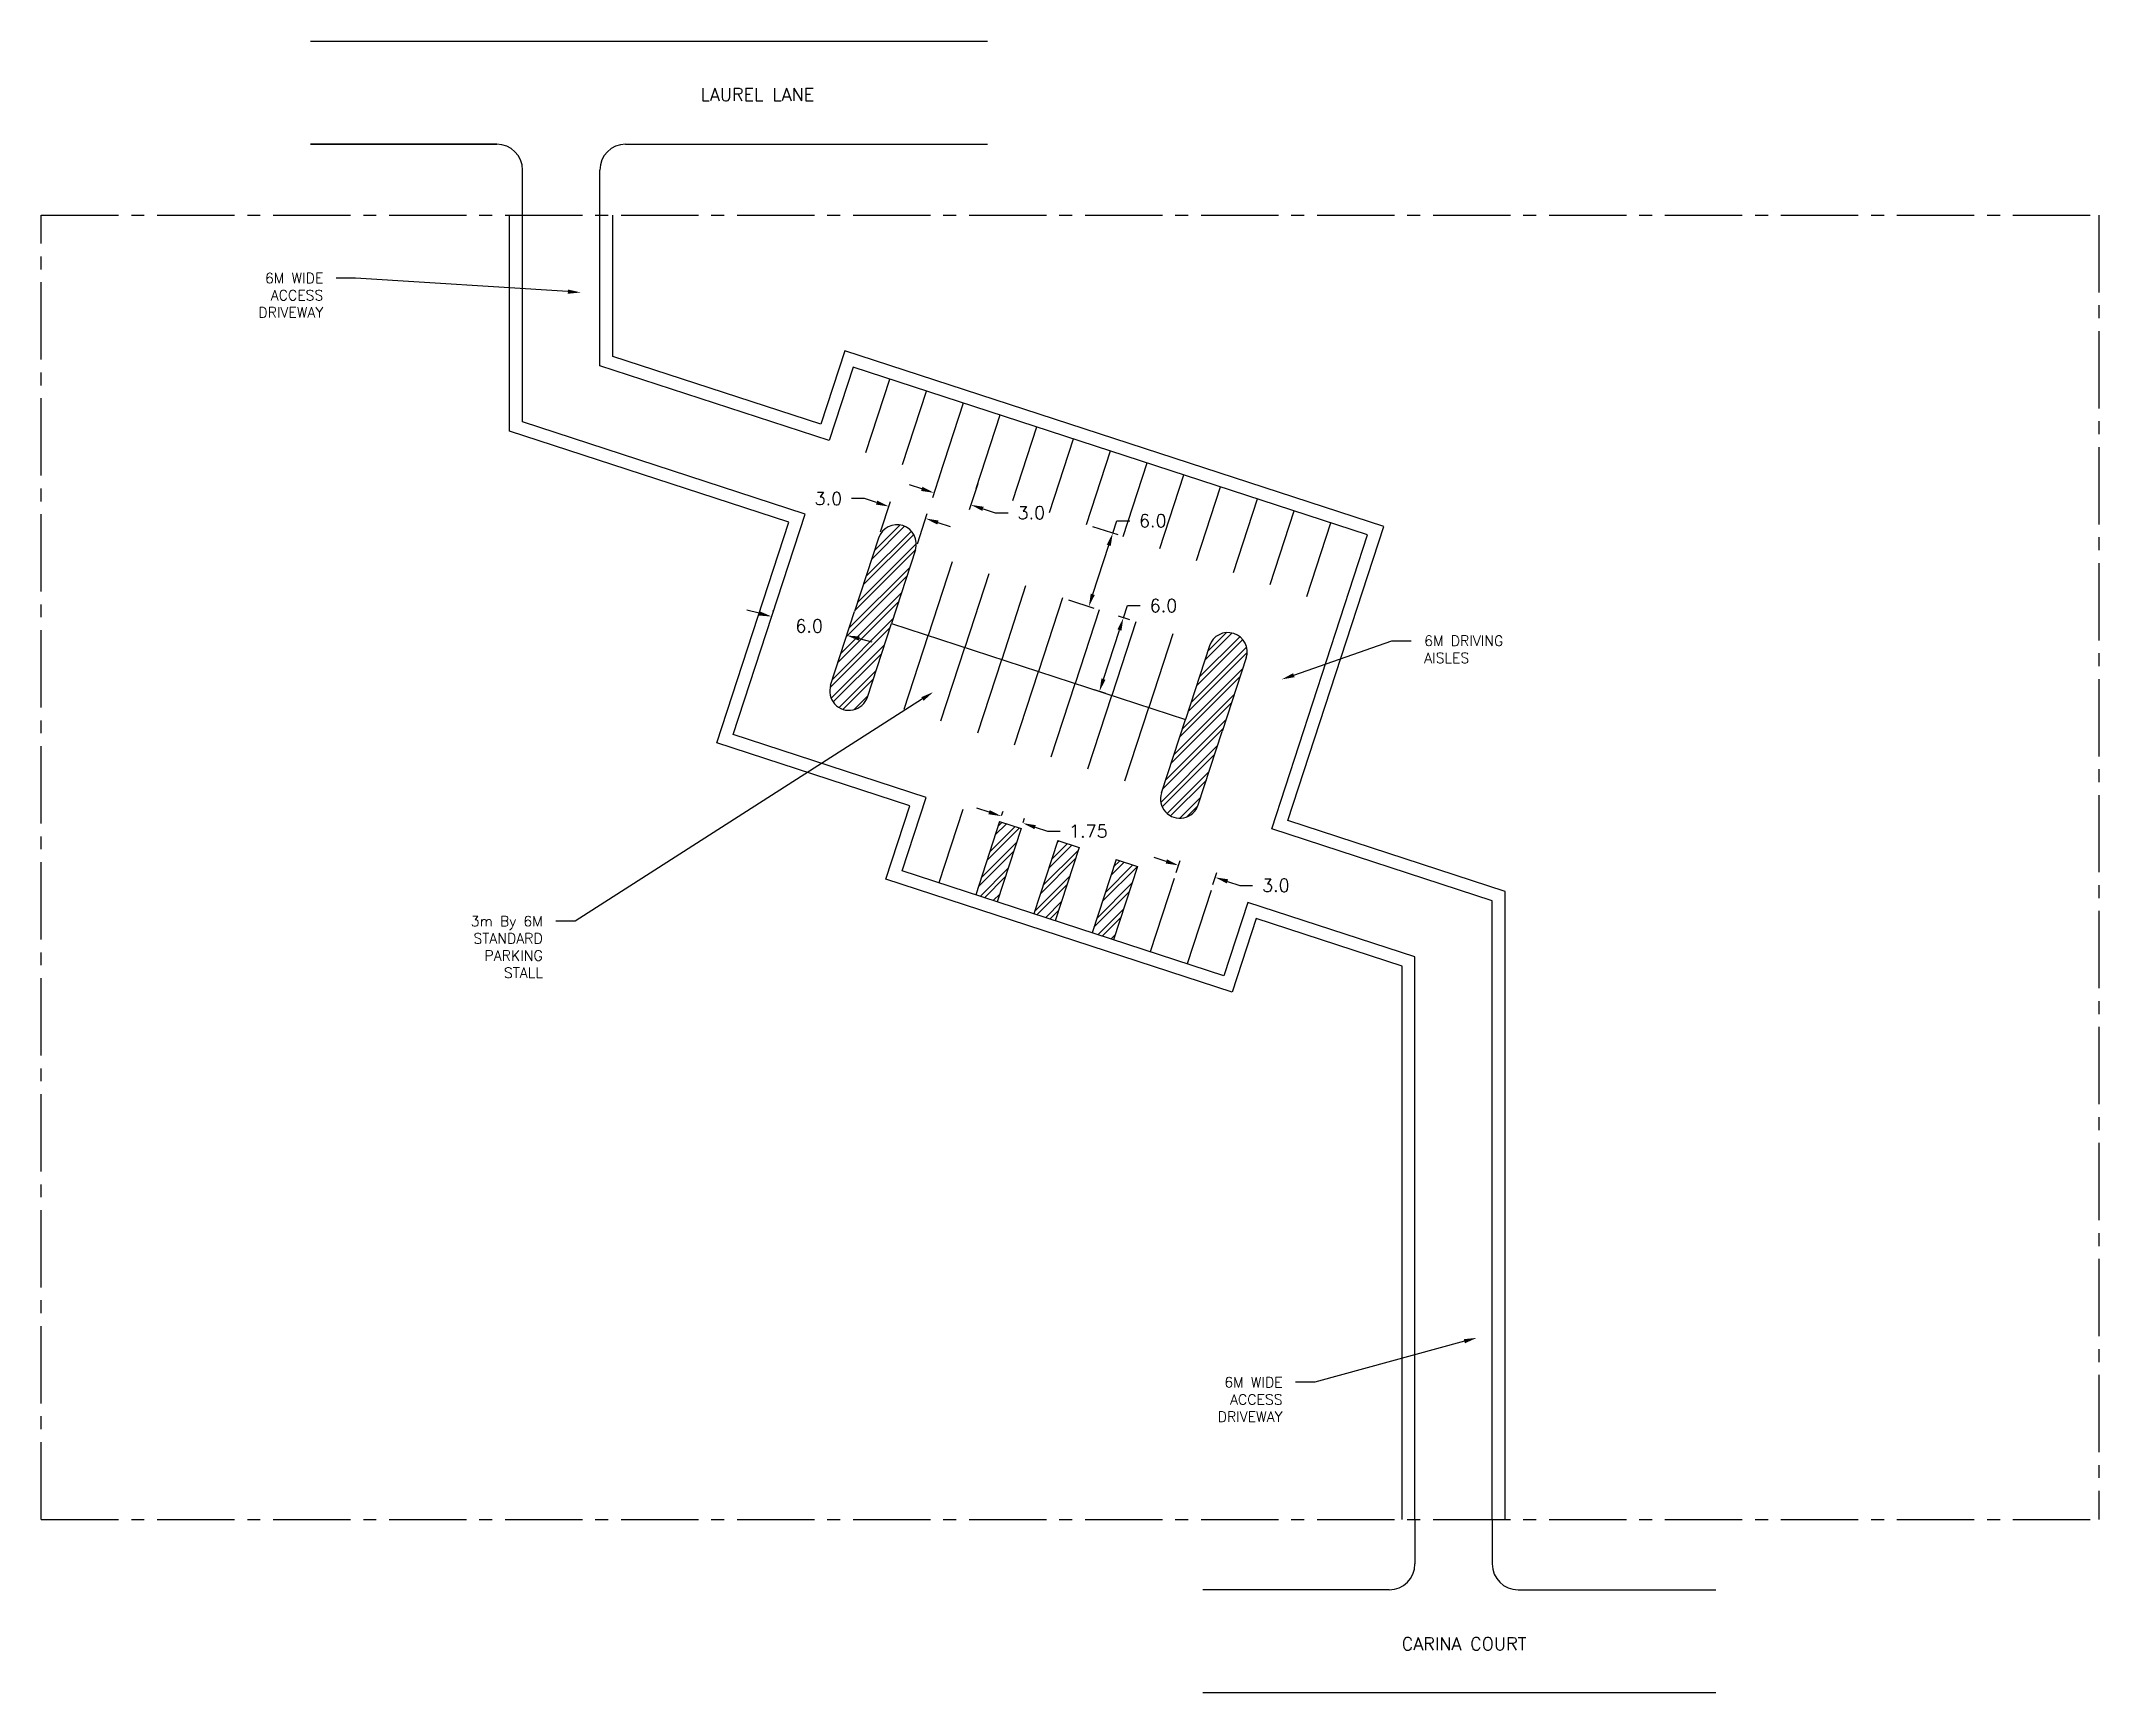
# Model space of a CAD drawing. Header units: metres. Extents: x 957 to 1116, y 987 to 1115.
import ezdxf
from ezdxf import colors
from ezdxf.entities.mleader import LeaderData, LeaderLine
from ezdxf.enums import TextEntityAlignment as Align
from ezdxf.math import Vec2, Vec3

# ---------------------------------------------------------------- set-up
doc = ezdxf.new("R2010")
doc.units = ezdxf.units.M
doc.header["$LTSCALE"] = 8
doc.linetypes.add('CENTER2', pattern=[1.125, 0.75, -0.125, 0.125, -0.125])
for name, color, linetype in [('20896188-C-ANNO-PARK', 11, 'Continuous'), ('20896188-C-EOP', 7, 'Continuous'), ('20896188-C-GRVL-SHOULDER', 6, 'Continuous'), ('20896188-C-PVMT-HATCH', 1, 'Continuous'), ('20896188-C-PVMT-PAINT', 2, 'Continuous'), ('20896188-C-ROW', 253, 'Continuous'), ('20896188-V-PRTY-BNDY', 7, 'CENTER2')]:
    doc.layers.add(name, color=color, linetype=linetype)
doc.styles.add('F2021 Final', font='simplex.shx', dxfattribs={"height": 0.8})
doc.styles.get("Standard").update_dxf_attribs({"font": 'simplex.shx'})
doc.dimstyles.new('F2021 Final', dxfattribs={"dimtxt": 1, "dimasz": 1, "dimexe": 0.4, "dimexo": 0.5, "dimgap": 0.75, "dimtad": 0, "dimtih": 1, "dimtoh": 1, "dimdec": 1, "dimzin": 0, "dimdsep": 46, "dimtxsty": 'Standard', "dimcen": 0.09, "dimaunit": 1, "dimazin": 0, "dimtfac": 1, "dimtdec": 1, "dimtofl": 0, "dimtmove": 0, "dimatfit": 3, "dimfxl": 1, "dimtolj": 1, "dimtzin": 0, "dimarcsym": 0})

# ---------------------------------------------------------------- blocks, each defined once
blk = doc.blocks.new('*D58')
at = {"layer": '20896188-C-ANNO-PARK', "color": 0, "lineweight": -2, "transparency": 16777216}
for p, q in [((1012.35, 1070.31), (1011.38, 1070.55)), ((1013.43, 1070.52), (1013.41, 1070.45)), ((1019.26, 1069.05), (1019.25, 1068.98)), ((1020.12, 1068.35), (1021.09, 1068.11))]:
    blk.add_line(p, q, dxfattribs=at)
at = {"layer": '20896188-C-ANNO-PARK', "color": 0, "transparency": 16777216}
for points in [[(1012.39, 1070.47), (1012.31, 1070.14), (1013.32, 1070.06)], [(1020.16, 1068.51), (1020.08, 1068.19), (1019.15, 1068.59)]]:
    blk.add_solid(points, dxfattribs=at)
at = {"layer": 'Defpoints', "color": 0, "transparency": 16777216}
for p in [(1013.31, 1070.03), (1013.32, 1070.06), (1019.14, 1068.56)]:
    blk.add_point(p, dxfattribs=at)
at = {"layer": '20896188-C-ANNO-PARK', "color": 0, "transparency": 16777216, "insert": (1016.23, 1069.33), "char_height": 1, "attachment_point": 5}
blk.add_mtext('\\A1;6.0', dxfattribs=at)
blk = doc.blocks.new('*D59')
at = {"layer": '20896188-C-ANNO-PARK', "color": 0, "lineweight": -2, "transparency": 16777216}
for p, q in [((1020.51, 1079.22), (1019.51, 1079.22)), ((1021.46, 1078.91), (1020.51, 1079.22)), ((1021.77, 1076.63), (1022.54, 1078.98)), ((1024.63, 1075.7), (1025.39, 1078.05)), ((1026.22, 1077.36), (1027.17, 1077.05))]:
    blk.add_line(p, q, dxfattribs=at)
at = {"layer": '20896188-C-ANNO-PARK', "color": 0, "transparency": 16777216}
for points in [[(1021.52, 1079.06), (1021.41, 1078.75), (1022.41, 1078.6)], [(1026.27, 1077.51), (1026.17, 1077.2), (1025.27, 1077.67)]]:
    blk.add_solid(points, dxfattribs=at)
at = {"layer": 'Defpoints', "color": 0, "transparency": 16777216}
for p in [(1022.41, 1078.6), (1021.62, 1076.16), (1024.47, 1075.22)]:
    blk.add_point(p, dxfattribs=at)
at = {"layer": '20896188-C-ANNO-PARK', "color": 0, "transparency": 16777216, "insert": (1017.72, 1079.22), "char_height": 1, "attachment_point": 5}
blk.add_mtext('\\A1;3.0', dxfattribs=at)
blk = doc.blocks.new('*D60')
at = {"layer": '20896188-C-ANNO-PARK', "color": 0, "lineweight": -2, "transparency": 16777216}
for p, q in [((1026.45, 1081.3), (1025.79, 1079.28)), ((1024.97, 1079.97), (1024.02, 1080.28)), ((1029.31, 1080.37), (1028.64, 1078.35)), ((1029.72, 1078.42), (1030.67, 1078.11)), ((1030.67, 1078.11), (1031.67, 1078.11))]:
    blk.add_line(p, q, dxfattribs=at)
at = {"layer": '20896188-C-ANNO-PARK', "color": 0, "transparency": 16777216}
for points in [[(1025.02, 1080.13), (1024.91, 1079.81), (1025.92, 1079.66)], [(1029.77, 1078.58), (1029.67, 1078.26), (1028.77, 1078.73)]]:
    blk.add_solid(points, dxfattribs=at)
at = {"layer": 'Defpoints', "color": 0, "transparency": 16777216}
for p in [(1026.61, 1081.78), (1029.46, 1080.85), (1028.77, 1078.73)]:
    blk.add_point(p, dxfattribs=at)
at = {"layer": '20896188-C-ANNO-PARK', "color": 0, "transparency": 16777216, "insert": (1033.47, 1078.11), "char_height": 1, "attachment_point": 5}
blk.add_mtext('\\A1;3.0', dxfattribs=at)
blk = doc.blocks.new('*D61')
at = {"layer": '20896188-C-ANNO-PARK', "color": 0, "lineweight": -2, "transparency": 16777216}
for p, q in [((1041.11, 1069.8), (1040.23, 1070.08)), ((1040.61, 1069.96), (1040.92, 1070.91)), ((1040.92, 1070.91), (1041.92, 1070.91)), ((1039.06, 1065.21), (1040.3, 1069.01)), ((1039.25, 1064.09), (1038.37, 1064.38))]:
    blk.add_line(p, q, dxfattribs=at)
at = {"layer": '20896188-C-ANNO-PARK', "color": 0, "transparency": 16777216}
for points in [[(1040.15, 1069.06), (1040.46, 1068.96), (1040.61, 1069.96)], [(1038.91, 1065.26), (1039.22, 1065.15), (1038.75, 1064.25)]]:
    blk.add_solid(points, dxfattribs=at)
at = {"layer": 'Defpoints', "color": 0, "transparency": 16777216}
for p in [(1040.61, 1069.96), (1041.58, 1069.64), (1039.72, 1063.94)]:
    blk.add_point(p, dxfattribs=at)
at = {"layer": '20896188-C-ANNO-PARK', "color": 0, "transparency": 16777216, "insert": (1043.72, 1070.91), "char_height": 1, "attachment_point": 5}
blk.add_mtext('\\A1;6.0', dxfattribs=at)
blk = doc.blocks.new('*D63')
at = {"layer": '20896188-C-ANNO-PARK', "color": 0, "lineweight": -2, "transparency": 16777216}
for p, q in [((1043.94, 1051.06), (1042.99, 1051.37)), ((1044.71, 1050.21), (1045.01, 1051.13)), ((1047.56, 1049.28), (1047.86, 1050.2)), ((1048.69, 1049.51), (1049.64, 1049.2)), ((1049.64, 1049.2), (1050.64, 1049.2))]:
    blk.add_line(p, q, dxfattribs=at)
at = {"layer": '20896188-C-ANNO-PARK', "color": 0, "transparency": 16777216}
for points in [[(1043.99, 1051.22), (1043.89, 1050.9), (1044.89, 1050.75)], [(1048.74, 1049.67), (1048.64, 1049.35), (1047.74, 1049.82)]]:
    blk.add_solid(points, dxfattribs=at)
at = {"layer": 'Defpoints', "color": 0, "transparency": 16777216}
for p in [(1044.56, 1049.74), (1047.74, 1049.82), (1047.41, 1048.81)]:
    blk.add_point(p, dxfattribs=at)
at = {"layer": '20896188-C-ANNO-PARK', "color": 0, "transparency": 16777216, "insert": (1052.44, 1049.2), "char_height": 1, "attachment_point": 5}
blk.add_mtext('\\A1;3.0', dxfattribs=at)
blk = doc.blocks.new('*D64')
at = {"layer": '20896188-C-ANNO-PARK', "color": 0, "lineweight": -2, "transparency": 16777216}
for p, q in [((1030.19, 1054.88), (1029.24, 1055.19)), ((1031.16, 1054.63), (1031.27, 1054.95)), ((1032.83, 1054.09), (1032.93, 1054.41)), ((1033.76, 1053.72), (1034.71, 1053.41)), ((1034.71, 1053.41), (1035.71, 1053.41))]:
    blk.add_line(p, q, dxfattribs=at)
at = {"layer": '20896188-C-ANNO-PARK', "color": 0, "transparency": 16777216}
for points in [[(1030.24, 1055.04), (1030.14, 1054.72), (1031.14, 1054.57)], [(1033.81, 1053.87), (1033.71, 1053.56), (1032.81, 1054.03)]]:
    blk.add_solid(points, dxfattribs=at)
at = {"layer": 'Defpoints', "color": 0, "transparency": 16777216}
for p in [(1031.01, 1054.16), (1032.81, 1054.03), (1032.67, 1053.62)]:
    blk.add_point(p, dxfattribs=at)
at = {"layer": '20896188-C-ANNO-PARK', "color": 0, "transparency": 16777216, "insert": (1037.89, 1053.41), "char_height": 1, "attachment_point": 5}
blk.add_mtext('\\A1;1.75', dxfattribs=at)
blk = doc.blocks.new('*D65')
at = {"layer": '20896188-C-ANNO-PARK', "color": 0, "lineweight": -2, "transparency": 16777216}
for p, q in [((1038.21, 1077.05), (1040.17, 1076.42)), ((1039.79, 1076.54), (1040.1, 1077.49)), ((1040.1, 1077.49), (1041.1, 1077.49)), ((1038.24, 1071.79), (1039.48, 1075.59)), ((1036.35, 1071.35), (1038.31, 1070.71))]:
    blk.add_line(p, q, dxfattribs=at)
at = {"layer": '20896188-C-ANNO-PARK', "color": 0, "transparency": 16777216}
for points in [[(1039.32, 1075.64), (1039.63, 1075.54), (1039.79, 1076.54)], [(1038.08, 1071.84), (1038.39, 1071.73), (1037.93, 1070.84)]]:
    blk.add_solid(points, dxfattribs=at)
at = {"layer": 'Defpoints', "color": 0, "transparency": 16777216}
for p in [(1037.74, 1077.21), (1039.79, 1076.54), (1035.88, 1071.5)]:
    blk.add_point(p, dxfattribs=at)
at = {"layer": '20896188-C-ANNO-PARK', "color": 0, "transparency": 16777216, "insert": (1042.89, 1077.49), "char_height": 1, "attachment_point": 5}
blk.add_mtext('\\A1;6.0', dxfattribs=at)

msp = doc.modelspace()

# ---------------------------------------------------------------- hatches: boundary and pattern name
at = {"layer": '20896188-C-PVMT-HATCH'}
h = msp.add_hatch(dxfattribs=at)
h.set_pattern_fill('ANSI32', color=1, scale=0.1)
h.paths.add_polyline_path([(1022.61, 1069.52), (1024.471, 1075.225, 1), (1021.618, 1076.155), (1019.758, 1070.451), (1017.897, 1064.747, 1), (1020.749, 1063.816)])
h.paths.add_polyline_path([(1048.279, 1061.147), (1050.139, 1066.851, 1), (1047.287, 1067.782), (1045.426, 1062.078), (1043.566, 1056.373, 1), (1046.418, 1055.443)])
h = msp.add_hatch(dxfattribs=at)
h.set_pattern_fill('ANSI32', color=1, scale=0.1)
h.paths.add_polyline_path([(1032.673, 1053.615), (1031.01, 1054.158), (1029.149, 1048.454), (1030.813, 1047.911)])
h.paths.add_polyline_path([(1037.189, 1052.142), (1035.525, 1052.685), (1033.665, 1046.981), (1035.328, 1046.438)])
h.paths.add_polyline_path([(1041.705, 1050.669), (1040.041, 1051.212), (1038.181, 1045.508), (1039.844, 1044.965)])

# ---------------------------------------------------------------- linework, layer by layer
at = {"layer": '20896188-C-EOP'}
for points in [[(1063.235, 1000), (1063.235, 1043.646), (1050.261, 1047.878), (1048.401, 1042.174), (1023.445, 1050.315), (1025.305, 1056.019), (1010.332, 1060.903), (1015.914, 1078.016), (993.988, 1085.168), (993.988, 1101.212)], [(1069.235, 1000), (1069.235, 1048), (1052.122, 1053.582), (1059.565, 1076.399), (1019.636, 1089.424), (1017.775, 1083.72), (999.988, 1089.522), (999.988, 1101.212)]]:
    msp.add_lwpolyline(points, dxfattribs=at)
at = {"layer": '20896188-C-GRVL-SHOULDER', "color": 6}
for points in [[(1062.235, 1000), (1062.235, 1042.92), (1050.902, 1046.617), (1049.041, 1040.913), (1022.184, 1049.674), (1024.045, 1055.378), (1009.071, 1060.263), (1014.653, 1077.375), (992.988, 1084.442), (992.988, 1101.212)], [(1070.235, 1000), (1070.235, 1048.726), (1053.383, 1054.223), (1060.826, 1077.04), (1018.995, 1090.685), (1017.134, 1084.981), (1000.988, 1090.248), (1000.988, 1101.212)]]:
    msp.add_lwpolyline(points, dxfattribs=at)
at = {"layer": '20896188-C-PVMT-HATCH'}
for p, q in [((1021.618, 1076.155), (1019.758, 1070.451)), ((1024.471, 1075.225), (1022.61, 1069.52)), ((1017.897, 1064.747), (1019.758, 1070.451)), ((1020.749, 1063.816), (1022.61, 1069.52)), ((1047.287, 1067.782), (1045.426, 1062.078)), ((1050.139, 1066.851), (1048.279, 1061.147)), ((1043.566, 1056.373), (1045.426, 1062.078)), ((1046.418, 1055.443), (1048.279, 1061.147)), ((1031.01, 1054.158), (1029.149, 1048.454)), ((1031.01, 1054.158), (1032.673, 1053.615)), ((1032.673, 1053.615), (1030.813, 1047.911)), ((1035.525, 1052.685), (1033.665, 1046.981)), ((1035.525, 1052.685), (1037.189, 1052.142)), ((1037.189, 1052.142), (1035.328, 1046.438)), ((1040.041, 1051.212), (1038.181, 1045.508)), ((1041.705, 1050.669), (1039.844, 1044.965)), ((1040.041, 1051.212), (1041.705, 1050.669))]:
    msp.add_line(p, q, dxfattribs=at)
for centre, start, end in [((1023.044, 1075.69), 341.93333, 161.93333), ((1048.713, 1067.317), 341.93333, 161.93333), ((1019.323, 1064.281), 161.93333, 341.93333), ((1044.992, 1055.908), 161.93333, 341.93333)]:
    msp.add_arc(centre, 1.5, start, end, dxfattribs=at)
at = {"layer": '20896188-C-PVMT-PAINT'}
for p, q in [((1020.627, 1082.79), (1022.488, 1088.494)), ((1023.479, 1081.859), (1025.34, 1087.563)), ((1026.331, 1080.929), (1028.192, 1086.633)), ((1029.183, 1079.998), (1031.044, 1085.703)), ((1032.035, 1079.068), (1033.896, 1084.772)), ((1034.888, 1078.138), (1036.748, 1083.842)), ((1037.74, 1077.207), (1039.6, 1082.912)), ((1040.592, 1076.277), (1042.452, 1081.981)), ((1043.444, 1075.347), (1045.305, 1081.051)), ((1046.296, 1074.416), (1048.157, 1080.12)), ((1049.148, 1073.486), (1051.009, 1079.19)), ((1052, 1072.555), (1053.861, 1078.26)), ((1054.852, 1071.625), (1056.713, 1077.329)), ((1027.323, 1074.294), (1025.462, 1068.59)), ((1030.175, 1073.364), (1028.314, 1067.66)), ((1033.027, 1072.434), (1031.166, 1066.729)), ((1035.879, 1071.503), (1034.018, 1065.799)), ((1038.731, 1070.573), (1036.87, 1064.869)), ((1022.61, 1069.52), (1045.426, 1062.078)), ((1023.601, 1062.886), (1025.462, 1068.59)), ((1041.583, 1069.642), (1039.722, 1063.938)), ((1044.435, 1068.712), (1042.574, 1063.008)), ((1026.453, 1061.956), (1028.314, 1067.66)), ((1029.305, 1061.025), (1031.166, 1066.729)), ((1032.157, 1060.095), (1034.018, 1065.799)), ((1035.009, 1059.164), (1036.87, 1064.869)), ((1037.862, 1058.234), (1039.722, 1063.938)), ((1040.714, 1057.304), (1042.574, 1063.008)), ((1028.158, 1055.088), (1026.297, 1049.384)), ((1044.557, 1049.739), (1042.696, 1044.035)), ((1047.409, 1048.808), (1045.548, 1043.104))]:
    msp.add_line(p, q, dxfattribs=at)
at = {"layer": '20896188-C-ROW'}
for p, q in [((977.53, 1114.712), (1030.06, 1114.712)), ((977.53, 1106.712), (991.988, 1106.712)), ((991.988, 1106.712), (977.53, 1106.712)), ((1001.988, 1106.712), (1030.06, 1106.712)), ((993.988, 1101.212), (993.988, 1104.712)), ((999.988, 1101.212), (999.988, 1104.712)), ((1063.235, 1000), (1063.235, 996.539)), ((1069.235, 1000), (1069.235, 996.539)), ((1061.235, 994.539), (1046.771, 994.539)), ((1071.235, 994.539), (1086.581, 994.539)), ((1086.581, 986.539), (1046.771, 986.539))]:
    msp.add_line(p, q, dxfattribs=at)
for centre, start, end in [((991.988, 1104.712), 0, 90), ((1001.988, 1104.712), 90, 180), ((1061.235, 996.539), 270, 0), ((1071.235, 996.539), 180, 270)]:
    msp.add_arc(centre, 2, start, end, dxfattribs=at)
at = {"layer": '20896188-V-PRTY-BNDY'}
for p, q in [((956.636, 1000), (956.636, 1101.212)), ((956.636, 1101.212), (1116.3, 1101.212)), ((1116.3, 1101.212), (1116.3, 1000)), ((956.636, 1000), (1116.3, 1000))]:
    msp.add_line(p, q, dxfattribs=at)

# ---------------------------------------------------------------- texts
at = {"layer": '20896188-C-ROW', "style": 'F2021 Final'}
for s, p in [('LAUREL LANE', (1012.21, 1110.569)), ('CARINA COURT', (1067.047, 990.346))]:
    msp.add_text(s, height=1, dxfattribs=at).set_placement(p, align=Align.MIDDLE_CENTER)

# ---------------------------------------------------------------- dimensions: what is measured, and where the dimension line sits
at = {"layer": '20896188-C-ANNO-PARK'}
for p1, p2, distance, picture, middle in [((1026.609, 1081.779), (1029.461, 1080.849), -2.232, '*D60', (1033.468, 1078.107)), ((1024.471, 1075.225), (1021.618, 1076.155), -2.568, '*D59', (1017.716, 1079.216)), ((1035.879, 1071.503), (1037.74, 1077.207), -2.152, '*D65', (1042.894, 1077.491)), ((1039.722, 1063.938), (1041.583, 1069.642), 1.019, '*D61', (1043.722, 1070.909)), ((1019.142, 1068.564), (1013.31, 1070.032), -0.031, '*D58', (1016.234, 1069.328)), ((1044.557, 1049.739), (1047.409, 1048.808), 1.065, '*D63', (1052.439, 1049.201))]:
    dim = msp.add_aligned_dim(p1=p1, p2=p2, distance=distance, dimstyle='F2021 Final', dxfattribs=at)
    dim.commit()
    dim.dimension.update_dxf_attribs({"geometry": picture, "text_midpoint": middle})
dim = msp.add_aligned_dim(p1=(1031.01, 1054.158), p2=(1032.673, 1053.615), distance=0.432, dimstyle='F2021 Final', override={"dimdec": 2}, dxfattribs=at)
dim.commit()
dim.dimension.update_dxf_attribs({"geometry": '*D64', "text_midpoint": (1037.887, 1053.406)})

# ---------------------------------------------------------------- leaders
ml = msp.add_multileader_mtext('Standard', dxfattribs=at)
ml.set_content('6M WIDE\\PACCESS\\PDRIVEWAY', color=256)
ml.set_leader_properties()
ml.build(insert=Vec2(0, 0))
ml.multileader.update_dxf_attribs({"dogleg_length": 1.5, "arrow_head_size": 1})
ctx = ml.context
ctx.base_point, ctx.char_height, ctx.arrow_head_size, ctx.landing_gap_size, ctx.plane_origin = Vec3(971.778, 1096.325), 0.8, 1, 1, Vec3(998.507, 1095.21)
ctx.text_align_type = 2
notes = []
notes.append((ctx, [(0, (1, 1, 0), (981.03, 1096.325), (-1, 0), 1.5, [(0, [(998.507, 1095.21)], 0, [])])]))
ctx.mtext.insert, ctx.mtext.alignment, ctx.mtext.flow_direction = Vec3(978.53, 1096.725), 3, 5
ml = msp.add_multileader_mtext('Standard', dxfattribs=at)
ml.set_content('6M DRIVING\\PAISLES', color=256)
ml.set_leader_properties()
ml.build(insert=Vec2(0, 0))
ml.multileader.update_dxf_attribs({"dogleg_length": 1.5, "arrow_head_size": 1})
ctx = ml.context
ctx.base_point, ctx.char_height, ctx.arrow_head_size, ctx.landing_gap_size, ctx.plane_origin = Vec3(1062.953, 1068.181), 0.8, 1, 1, Vec3(1052.893, 1065.181)
notes.append((ctx, [(0, (1, 1, 0), (1061.453, 1068.181), (1, 0), 1.5, [(0, [(1052.893, 1065.181)], 0, [])])]))
ctx.mtext.insert, ctx.mtext.flow_direction = Vec3(1063.953, 1068.581), 5
ml = msp.add_multileader_mtext('Standard', dxfattribs=at)
ml.set_content('3m By 6M\\PSTANDARD\\PPARKING\\PSTALL', color=256)
ml.set_leader_properties()
ml.build(insert=Vec2(0, 0))
ml.multileader.update_dxf_attribs({"dogleg_length": 1.5, "arrow_head_size": 1})
ctx = ml.context
ctx.base_point, ctx.char_height, ctx.arrow_head_size, ctx.landing_gap_size, ctx.plane_origin = Vec3(988.427, 1046.421), 0.8, 1, 1, Vec3(1025.864, 1064.205)
ctx.text_align_type = 2
notes.append((ctx, [(0, (1, 1, 0), (998.06, 1046.421), (-1, 0), 1.5, [(0, [(1025.864, 1064.205)], 0, [])])]))
ctx.mtext.insert, ctx.mtext.alignment, ctx.mtext.flow_direction = Vec3(995.56, 1046.821), 3, 5
ml = msp.add_multileader_mtext('Standard', dxfattribs=at)
ml.set_content('6M WIDE\\PACCESS\\PDRIVEWAY', color=256)
ml.set_leader_properties()
ml.build(insert=Vec2(0, 0))
ml.multileader.update_dxf_attribs({"dogleg_length": 1.5, "arrow_head_size": 1})
ctx = ml.context
ctx.base_point, ctx.char_height, ctx.arrow_head_size, ctx.landing_gap_size, ctx.plane_origin = Vec3(1046.214, 1010.637), 0.8, 1, 1, Vec3(1068.033, 1014.088)
ctx.text_align_type = 2
notes.append((ctx, [(0, (1, 1, 0), (1055.466, 1010.637), (-1, 0), 1.5, [(0, [(1068.033, 1014.088)], 0, [])])]))
ctx.mtext.insert, ctx.mtext.alignment, ctx.mtext.flow_direction = Vec3(1052.966, 1011.037), 3, 5
for ctx, leaders in notes:
    for number, flags, end, landing, length, lines in leaders:
        leader = LeaderData()
        leader.index, (leader.has_last_leader_line, leader.has_dogleg_vector, leader.attachment_direction) = number, flags
        leader.last_leader_point, leader.dogleg_vector, leader.dogleg_length = Vec3(end), Vec3(landing), length
        for number, points, colour, breaks in lines:
            line = LeaderLine()
            line.index, line.vertices, line.color, line.breaks = number, Vec3.list(points), colors.encode_raw_color(colour), breaks
            leader.lines.append(line)
        ctx.leaders.append(leader)

doc.saveas('drawing.dxf')
